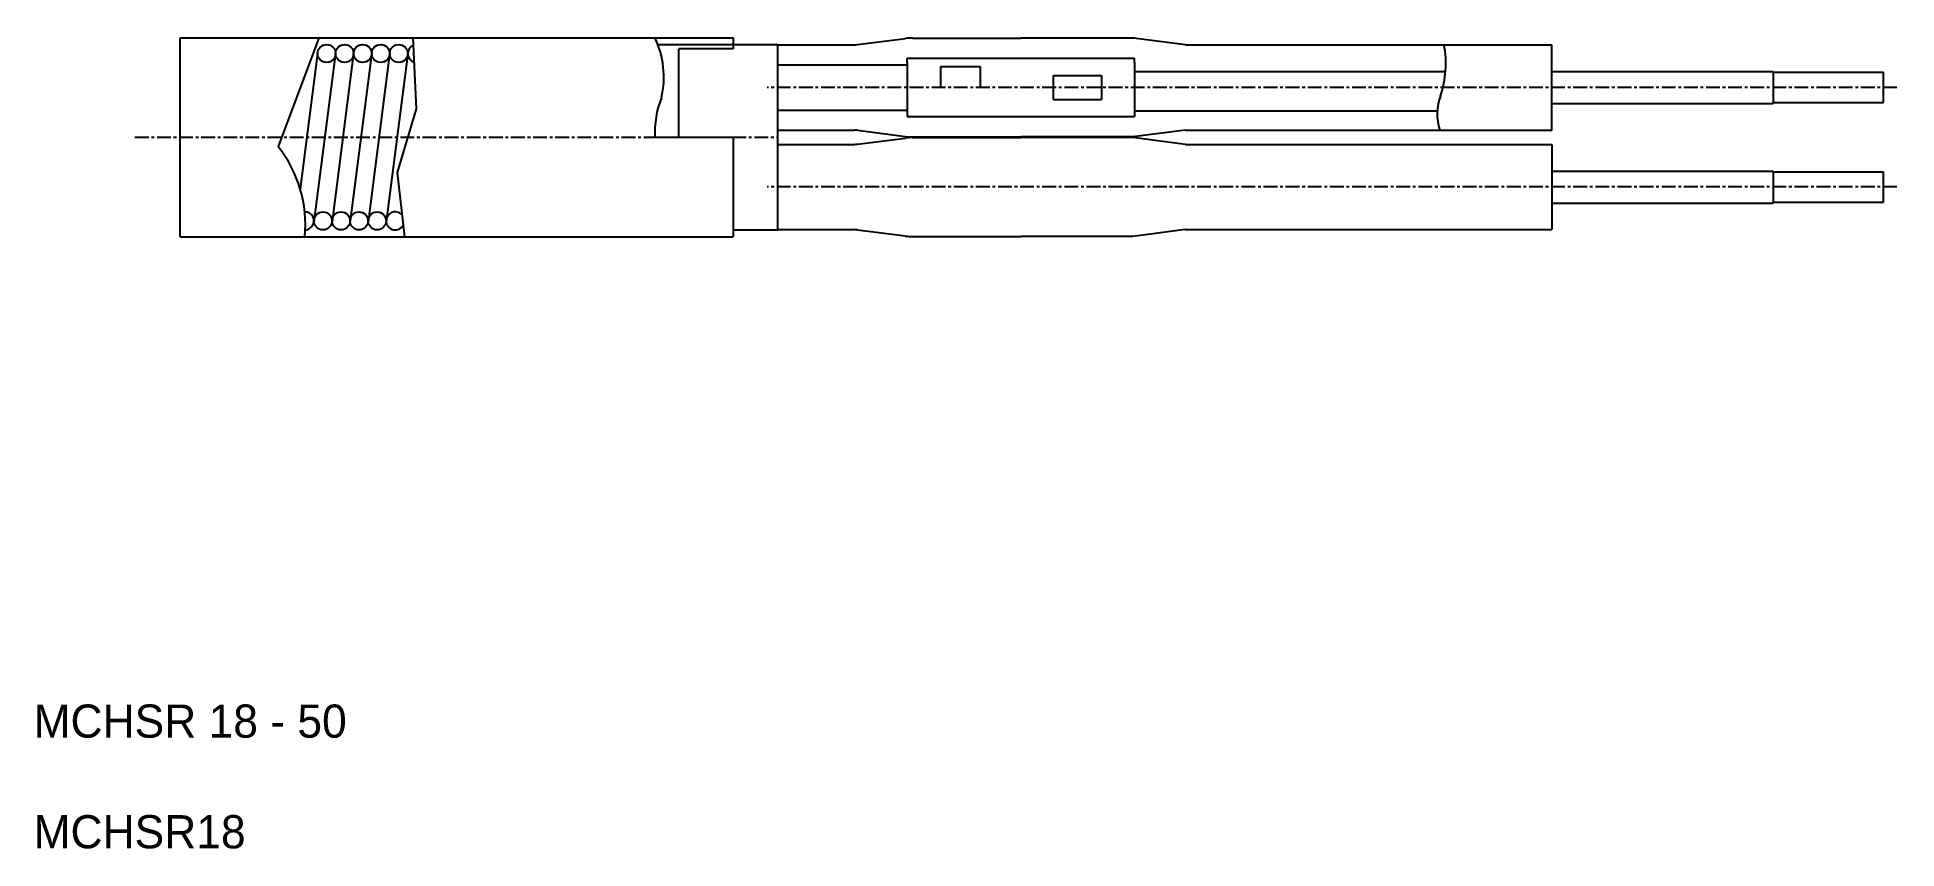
# Model space of a CAD drawing. Extents: x 0 to 168, y 0 to 73.
import ezdxf

# ---------------------------------------------------------------- set-up
doc = ezdxf.new("R2010")
doc.units = 0
doc.linetypes.add('CENTER', pattern=[2, 1.25, -0.25, 0.25, -0.25])
doc.layers.get('0').update_dxf_attribs({"linetype": 'CONTINUOUS'})
doc.layers.add('CENTER', color=1, linetype='CENTER')

msp = doc.modelspace()

# ---------------------------------------------------------------- linework, layer by layer
at = {"color": 7, "linetype": 'CONTINUOUS'}
for p, q in [((13.25, 55.27), (13.25, 73.27)), ((13.25, 73.27), (63.25, 73.27)), ((63.25, 72.66), (67.25, 72.66)), ((67.25, 72.66), (67.25, 55.89)), ((67.25, 72.63), (74.22, 72.63)), ((67.25, 72.63), (74.22, 72.63)), ((74.48, 72.64), (78.81, 73.2)), ((79.45, 73.24), (89.25, 73.24)), ((99.05, 73.24), (89.25, 73.24)), ((104.15, 72.63), (99.69, 73.2)), ((104.15, 72.63), (137.25, 72.63)), ((137.25, 64.89), (137.25, 72.63)), ((137.25, 70.22), (157.25, 70.22)), ((157.25, 70.22), (157.25, 67.32)), ((157.25, 70.14), (167.25, 70.14)), ((167.25, 67.41), (167.25, 70.14)), ((137.25, 67.32), (157.25, 67.32)), ((157.25, 67.41), (167.25, 67.41)), ((63.25, 64.27), (63.25, 55.27)), ((67.25, 64.92), (74.22, 64.92)), ((67.25, 64.92), (74.22, 64.92)), ((74.48, 64.91), (78.81, 64.35)), ((74.48, 63.64), (78.81, 64.2)), ((79.13, 64.27), (89.25, 64.27)), ((79.13, 64.27), (89.25, 64.27)), ((79.45, 64.3), (89.25, 64.3)), ((79.45, 64.24), (89.25, 64.24)), ((99.37, 64.3), (89.25, 64.3)), ((99.37, 64.27), (89.25, 64.27)), ((99.37, 64.27), (89.25, 64.27)), ((99.37, 64.24), (89.25, 64.24)), ((104.15, 64.92), (99.37, 64.3)), ((104.15, 63.63), (99.37, 64.24)), ((104.15, 64.92), (137.25, 64.92)), ((67.25, 63.63), (74.22, 63.63)), ((67.25, 63.63), (74.22, 63.63)), ((104.15, 63.63), (137.25, 63.63)), ((137.25, 63.63), (137.25, 55.92)), ((137.25, 61.22), (157.25, 61.22)), ((157.25, 61.22), (157.25, 58.32)), ((157.25, 61.14), (167.25, 61.14)), ((167.25, 58.41), (167.25, 61.14)), ((137.25, 58.32), (157.25, 58.32)), ((157.25, 58.41), (167.25, 58.41)), ((63.25, 55.89), (67.25, 55.89)), ((67.25, 55.92), (74.22, 55.92)), ((67.25, 55.92), (74.22, 55.92)), ((74.48, 55.91), (78.81, 55.35)), ((104.15, 55.92), (99.37, 55.3)), ((104.15, 55.92), (137.25, 55.92)), ((13.25, 55.27), (63.25, 55.27)), ((79.45, 55.3), (89.25, 55.3)), ((99.37, 55.3), (89.25, 55.3))]:
    msp.add_line(p, q, dxfattribs=at)
at = {"color": 3, "linetype": 'CONTINUOUS'}
for p, q in [((25.82, 73.31), (22.1, 63.43)), ((56.44, 72.66), (63.25, 72.66)), ((63.25, 73.27), (63.25, 72.27)), ((25.67, 71.84), (24.1, 59.62)), ((27.3, 71.84), (25.34, 56.62)), ((28.93, 71.87), (26.98, 56.67)), ((30.57, 71.92), (28.61, 56.71)), ((32.19, 71.74), (30.24, 56.6)), ((33.82, 71.84), (31.87, 56.63)), ((58.34, 64.27), (58.34, 72.27)), ((63.25, 72.27), (58.34, 72.27)), ((67.25, 70.82), (78.98, 70.82)), ((78.98, 71.41), (99.53, 71.41)), ((78.98, 71.03), (78.98, 71.41)), ((78.98, 71.03), (78.98, 66.14)), ((81.98, 70.67), (81.98, 68.77)), ((81.98, 70.67), (85.58, 70.67)), ((85.58, 70.67), (85.58, 68.77)), ((99.53, 71.03), (99.53, 71.41)), ((99.53, 71.03), (99.53, 66.14)), ((92.19, 67.69), (92.19, 69.86)), ((92.19, 69.86), (96.53, 69.86)), ((96.53, 69.86), (96.53, 67.69)), ((99.53, 70.22), (127.65, 70.22)), ((92.19, 67.69), (96.53, 67.69)), ((67.25, 66.73), (78.98, 66.73)), ((78.98, 66.14), (99.53, 66.14)), ((99.53, 66.65), (126.9, 66.65)), ((56.17, 64.27), (63.25, 64.27))]:
    msp.add_line(p, q, dxfattribs=at)
msp.add_lwpolyline([(34.28, 73.27), (34.6, 66.83), (32.87, 61.08), (33.53, 55.27)], dxfattribs=at)
for centre in [(26.49, 71.84), (28.12, 71.84), (29.75, 71.84), (31.38, 71.84), (33.01, 71.84), (26.16, 56.71), (27.8, 56.71), (29.43, 56.71), (31.06, 56.71)]:
    msp.add_circle(centre, 0.814, dxfattribs=at)
for centre, radius, start, end in [((34.64, 71.84), 0.814, 113.4306, 252.2316), ((48.76, 69.72), 8.22, 346.8524, 25.617), ((118.58, 70.95), 9.09, 341.187, 10.6396), ((64.56, 64.72), 8.4, 158.1345, 183.0648), ((131.45, 66.39), 4.56, 159.1334, 198.7802), ((13.24, 56.36), 11.34, 354.5079, 38.5603), ((24.54, 56.71), 0.814, 265.2287, 91.3709), ((32.69, 56.71), 0.814, 41.0567, 331.767)]:
    msp.add_arc(centre, radius, start, end, dxfattribs=at)
at = {"color": 7, "linetype": 'CONTINUOUS'}
for centre, radius, start, end in [((74.22, 74.63), 2, 270, 277.3803), ((79.45, 68.24), 5, 90, 97.3803), ((99.05, 68.24), 5, 82.6197, 90), ((74.22, 62.92), 2, 82.6197, 90), ((79.45, 69.3), 5, 262.6197, 270), ((79.45, 59.24), 5, 90, 97.3803), ((74.22, 65.63), 2, 270, 277.3803), ((74.22, 53.92), 2, 82.6197, 90), ((79.45, 60.3), 5, 262.6197, 270)]:
    msp.add_arc(centre, radius, start, end, dxfattribs=at)
at = {"layer": 'CENTER', "color": 1, "linetype": 'CENTER'}
for p, q in [((168.44, 68.77), (66.31, 68.77)), ((9.16, 64.27), (67.25, 64.27)), ((168.44, 59.79), (66.31, 59.79))]:
    msp.add_line(p, q, dxfattribs=at)

# ---------------------------------------------------------------- texts
at = {"color": 7, "linetype": 'CONTINUOUS'}
for s, p in [('MCHSR 18 - 50', (0, 10)), ('MCHSR18', (0, 0))]:
    msp.add_text(s, height=3, dxfattribs=at).set_placement(p)

doc.saveas('drawing.dxf')
